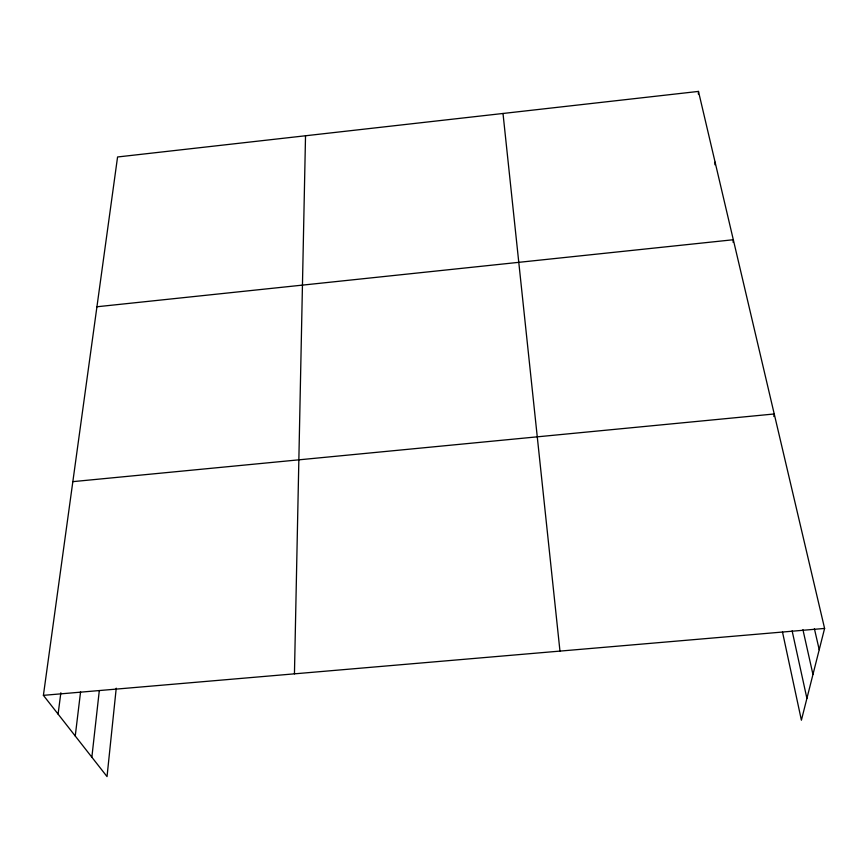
<?xml version="1.0" encoding="UTF-8"?>
<svg xmlns="http://www.w3.org/2000/svg" width="868" height="868" viewBox="0 0 868 868"><rect width="100%" height="100%" fill="white"/><g stroke="black" fill="none" stroke-linecap="round" stroke-linejoin="round"><path stroke-width="1.3" d="M294.447 673.85L305.525 135.755M698.328 94.048L698.48 91.411L117.571 156.978L43.4 695.344L107.035 776.589L116.236 688.183M714.906 164.768L715.102 162.153M733.08 242.313L733.319 239.742L96.934 306.762M91.856 757.211L99.299 690.657M75.245 735.999L80.583 691.753M58.091 714.104L60.858 692.762M773.855 416.521L774.234 413.971L72.836 481.642M698.48 91.411L824.6 628.432L801.392 720.201L782.502 632.034M43.4 695.344L824.6 628.432M814.401 628.725L819.218 649.698M802.922 629.669L812.958 674.458M792.126 630.852L806.904 698.382M503.006 113.469L559.969 651.109"/></g></svg>
